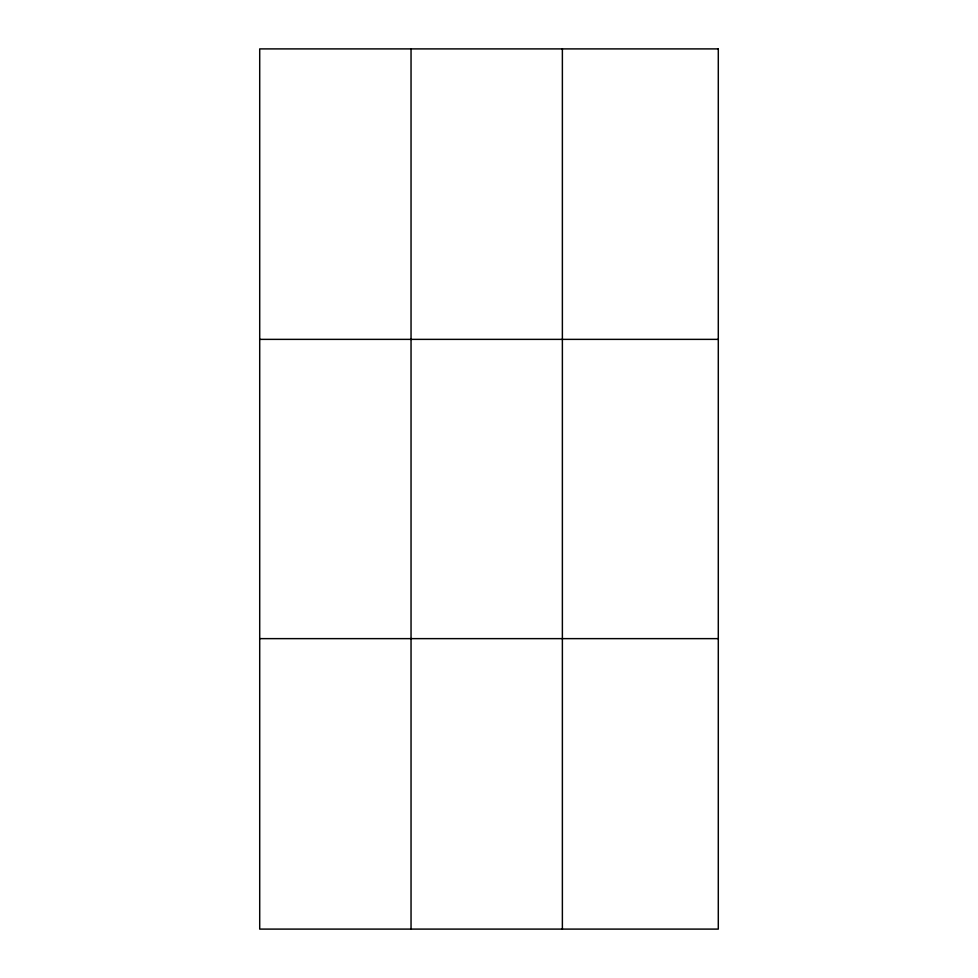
<?xml version="1.0" encoding="UTF-8"?>
<svg xmlns="http://www.w3.org/2000/svg" width="978" height="978" viewBox="0 0 978 978"><rect width="100%" height="100%" fill="white"/><g stroke="black" fill="none" stroke-linecap="round" stroke-linejoin="round"><path stroke-width="1.47" d="M411.041 929.1L411.041 48.9M562.374 929.1L562.374 48.9M259.708 339.366L718.292 339.366M259.708 638.634L718.292 638.634M718.292 48.9L718.292 929.1L259.708 929.1L259.708 48.9L718.292 48.9"/></g></svg>
